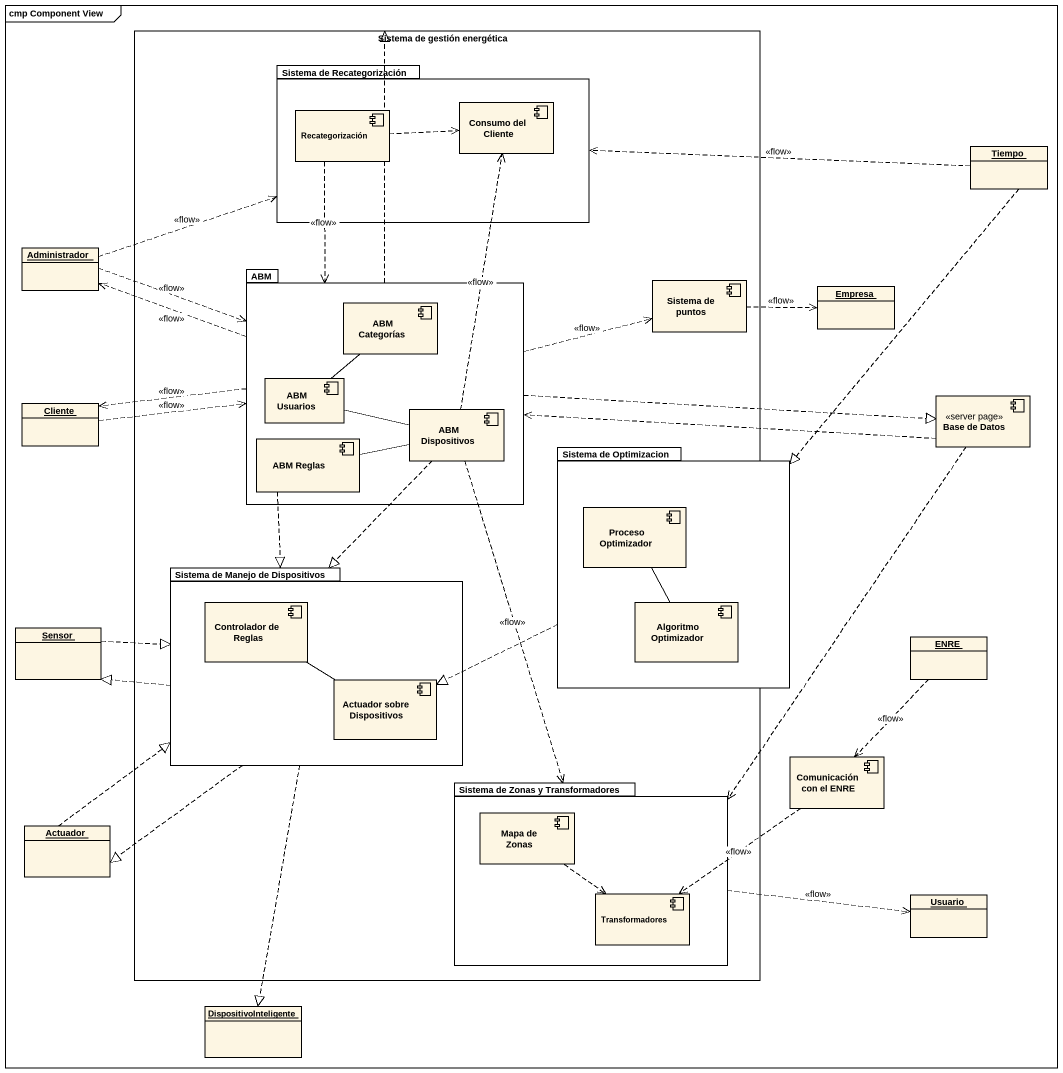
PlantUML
@startuml
mainframe cmp Component View
allowmixing
hide circle
hide empty members
rectangle "Sistema de gestión energética" as Sistema_de_gestión {
  package "Sistema de Recategorización" as Sistema_de_Recategorización {
    component Recategorización
    component "Consumo del Cliente" as Consumo_del_Cliente
  }
  package ABM {
    component "ABM Categorías" as ABM_Categorías
    component "ABM Usuarios" as ABM_Usuarios
    component "ABM Reglas" as ABM_Reglas
    component "ABM Dispositivos" as ABM_Dispositivos
  }
  component "Sistema de puntos" as Sistema_de_puntos
  package "Sistema de Manejo de Dispositivos" as Sistema_de_Manejo_de {
    component "Controlador de Reglas" as Controlador_de_Reglas
    component "Actuador sobre Dispositivos" as Actuador_sobre_Dispositivos
  }
  package "Sistema de Zonas y Transformadores" as Sistema_de_Zonas_y {
    component "Mapa de Zonas" as Mapa_de_Zonas
    component Transformadores
  }
}
object Tiempo
object Administrador
object Empresa
object Cliente
component "Base de Datos" as Base_de_Datos <<server page>>
package "Sistema de Optimizacion" as Sistema_de_Optimizacion {
  component "Proceso Optimizador" as Proceso_Optimizador
  component "Algoritmo Optimizador" as Algoritmo_Optimizador
}
object Sensor
object ENRE
component "Comunicación con el ENRE" as Comunicación_con_el_ENRE
object Actuador
object Usuario
object DispositivoInteligente
Recategorización .right.> Consumo_del_Cliente
Recategorización ..> ABM : <<flow>>
Tiempo .left.> Sistema_de_Recategorización : <<flow>>
Tiempo ..|> Sistema_de_Optimizacion
Administrador .right.> Sistema_de_Recategorización : <<flow>>
Administrador .right.> ABM : <<flow>>
ABM ..|> Sistema_de_gestión
ABM .left.> Administrador : <<flow>>
ABM .right.> Sistema_de_puntos : <<flow>>
ABM .left.> Cliente : <<flow>>
ABM .right.|> Base_de_Datos
Sistema_de_puntos .right.> Empresa : <<flow>>
Cliente .right.> ABM : <<flow>>
ABM_Usuarios -up- ABM_Categorías
ABM_Usuarios -right- ABM_Dispositivos
Base_de_Datos .left.> ABM
Base_de_Datos ..> Sistema_de_Zonas_y
ABM_Reglas ..|> Sistema_de_Manejo_de
ABM_Dispositivos .up.> Consumo_del_Cliente : <<flow>>
ABM_Dispositivos -left- ABM_Reglas
ABM_Dispositivos ..|> Sistema_de_Manejo_de
ABM_Dispositivos ..> Sistema_de_Zonas_y : <<flow>>
Sistema_de_Optimizacion .left.|> Actuador_sobre_Dispositivos
Proceso_Optimizador -- Algoritmo_Optimizador
Sistema_de_Manejo_de .left.|> Sensor
Sistema_de_Manejo_de ..|> Actuador
Sistema_de_Manejo_de ..|> DispositivoInteligente
Sensor .right.|> Sistema_de_Manejo_de
Controlador_de_Reglas -- Actuador_sobre_Dispositivos
ENRE ..> Comunicación_con_el_ENRE : <<flow>>
Sistema_de_Zonas_y .right.> Usuario : <<flow>>
Comunicación_con_el_ENRE ..> Transformadores : <<flow>>
Actuador .up.|> Sistema_de_Manejo_de
Mapa_de_Zonas ..> Transformadores
@enduml
